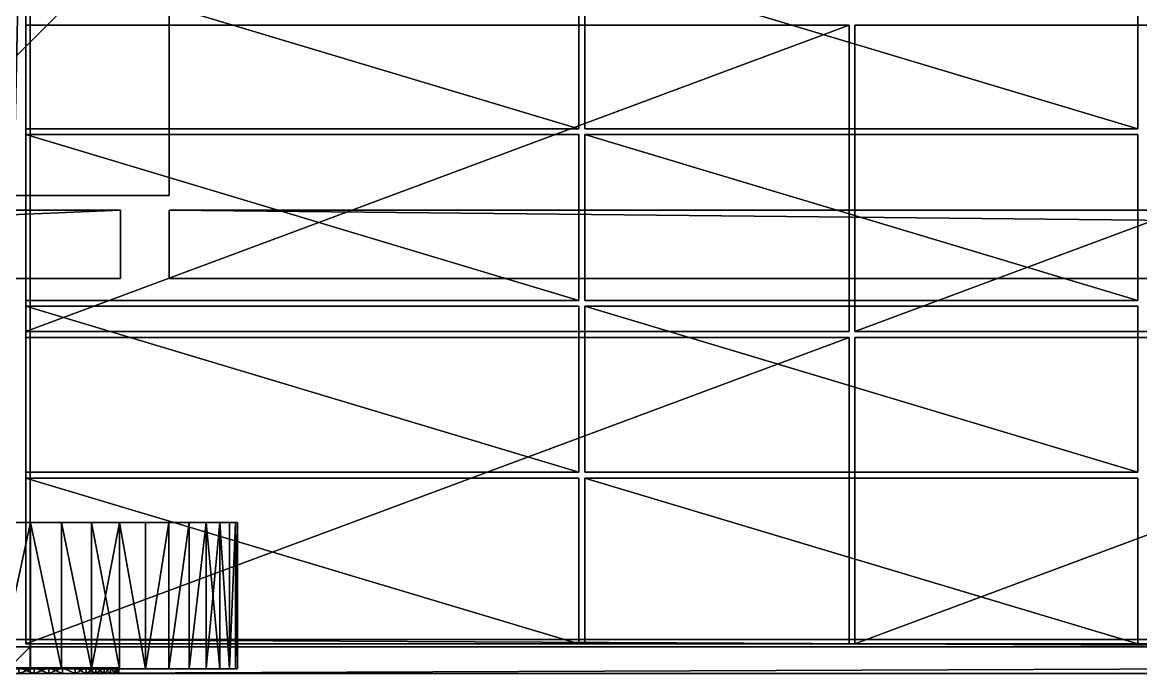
# Model space of a CAD drawing. Header units: millimetres. Extents: x -3100 to 14040, y -1280 to 1295.
# Drawn here: x -1 to 2292, y -1280 to 55 of the extents above; entities that cross this region are included whole.
import ezdxf

# ---------------------------------------------------------------- set-up
doc = ezdxf.new("R2010")
doc.units = ezdxf.units.MM

msp = doc.modelspace()

# ---------------------------------------------------------------- linework, layer by layer
at = {"layer": 'CAD_75LAB'}
for points in [[(14040, -1280, 1160), (-40, -1280, 1160), (-40, 1280, 1160)], [(14040, 1280, 1160), (14040, -1280, 1160), (-40, 1280, 1160)], [(14040, -1280, 1250), (-40, 1280, 1250), (-40, -1280, 1250)], [(14040, 1280, 1250), (-40, 1280, 1250), (14040, -1280, 1250)], [(15, 1280, 3940), (-40, -1280, 3940), (-40, 1280, 3940)], [(15, 1280, 3940), (15, -1280, 3940), (-40, -1280, 3940)], [(15, 1280, 3995), (-40, 1280, 3995), (-40, -1280, 3995)], [(15, 1280, 3995), (-40, -1280, 3995), (15, -1280, 3995)], [(15, -1280, 3995), (15, -1280, 3940), (15, 1280, 3940)], [(15, -1280, 3995), (15, 1280, 3940), (15, 1280, 3995)], [(300, 300, 1000), (-300, -300, 1000), (-300, 300, 1000)], [(300, 300, 1000), (300, -300, 1000), (-300, -300, 1000)], [(300, 300, 1160), (-300, 300, 1160), (-300, -300, 1160)], [(300, 300, 1160), (-300, -300, 1160), (300, -300, 1160)], [(300, -300, 1160), (300, -300, 1000), (300, 300, 1000)], [(300, -300, 1160), (300, 300, 1000), (300, 300, 1160)], [(6, -163, 3779), (6, 177, 3573), (6, -163, 3573)], [(6, -163, 3779), (6, 177, 3779), (6, 177, 3573)], [(1140, -163, 3573), (6, -163, 3573), (6, 177, 3573)], [(1140, 177, 3573), (1140, -163, 3573), (6, 177, 3573)], [(1140, -163, 3779), (6, 177, 3779), (6, -163, 3779)], [(1140, 177, 3779), (6, 177, 3779), (1140, -163, 3779)], [(1140, -163, 3779), (1140, -163, 3573), (1140, 177, 3573)], [(1140, -163, 3779), (1140, 177, 3573), (1140, 177, 3779)], [(1152, -163, 3779), (1152, 177, 3573), (1152, -163, 3573)], [(1152, -163, 3779), (1152, 177, 3779), (1152, 177, 3573)], [(2286, -163, 3573), (1152, -163, 3573), (1152, 177, 3573)], [(2286, 177, 3573), (2286, -163, 3573), (1152, 177, 3573)], [(2286, -163, 3779), (1152, 177, 3779), (1152, -163, 3779)], [(2286, 177, 3779), (1152, 177, 3779), (2286, -163, 3779)], [(2286, -163, 3779), (2286, -163, 3573), (2286, 177, 3573)], [(2286, -163, 3779), (2286, 177, 3573), (2286, 177, 3779)], [(6, -579, 1827), (6, 49, 1253), (6, -579, 1253)], [(6, -579, 1827), (6, 49, 1827), (6, 49, 1253)], [(1694, 49, 1827), (1694, 49, 1253), (6, 49, 1253)], [(1694, 49, 1827), (6, 49, 1253), (6, 49, 1827)], [(1694, 49, 1253), (6, -579, 1253), (6, 49, 1253)], [(1694, 49, 1253), (1694, -579, 1253), (6, -579, 1253)], [(1694, 49, 1827), (6, 49, 1827), (6, -579, 1827)], [(1694, 49, 1827), (6, -579, 1827), (1694, -579, 1827)], [(6, -579, 2407), (6, 49, 1833), (6, -579, 1833)], [(6, -579, 2407), (6, 49, 2407), (6, 49, 1833)], [(1694, 49, 2407), (1694, 49, 1833), (6, 49, 1833)], [(1694, 49, 2407), (6, 49, 1833), (6, 49, 2407)], [(1694, 49, 1833), (6, -579, 1833), (6, 49, 1833)], [(1694, 49, 1833), (1694, -579, 1833), (6, -579, 1833)], [(1694, 49, 2407), (6, 49, 2407), (6, -579, 2407)], [(1694, 49, 2407), (6, -579, 2407), (1694, -579, 2407)], [(6, -579, 2987), (6, 49, 2413), (6, -579, 2413)], [(6, -579, 2987), (6, 49, 2987), (6, 49, 2413)], [(1694, 49, 2987), (1694, 49, 2413), (6, 49, 2413)], [(1694, 49, 2987), (6, 49, 2413), (6, 49, 2987)], [(1694, 49, 2413), (6, -579, 2413), (6, 49, 2413)], [(1694, 49, 2413), (1694, -579, 2413), (6, -579, 2413)], [(1694, 49, 2987), (6, 49, 2987), (6, -579, 2987)], [(1694, 49, 2987), (6, -579, 2987), (1694, -579, 2987)], [(6, -579, 3567), (6, 49, 2993), (6, -579, 2993)], [(6, -579, 3567), (6, 49, 3567), (6, 49, 2993)], [(1694, 49, 3567), (1694, 49, 2993), (6, 49, 2993)], [(1694, 49, 3567), (6, 49, 2993), (6, 49, 3567)], [(1694, 49, 2993), (6, -579, 2993), (6, 49, 2993)], [(1694, 49, 2993), (1694, -579, 2993), (6, -579, 2993)], [(1694, 49, 3567), (6, 49, 3567), (6, -579, 3567)], [(1694, 49, 3567), (6, -579, 3567), (1694, -579, 3567)], [(1694, -579, 1827), (1694, -579, 1253), (1694, 49, 1253)], [(1694, -579, 1827), (1694, 49, 1253), (1694, 49, 1827)], [(1694, -579, 2407), (1694, -579, 1833), (1694, 49, 1833)], [(1694, -579, 2407), (1694, 49, 1833), (1694, 49, 2407)], [(1694, -579, 2987), (1694, -579, 2413), (1694, 49, 2413)], [(1694, -579, 2987), (1694, 49, 2413), (1694, 49, 2987)], [(1694, -579, 3567), (1694, -579, 2993), (1694, 49, 2993)], [(1694, -579, 3567), (1694, 49, 2993), (1694, 49, 3567)], [(1706, -579, 1827), (1706, 49, 1253), (1706, -579, 1253)], [(1706, -579, 1827), (1706, 49, 1827), (1706, 49, 1253)], [(3394, 49, 1827), (3394, 49, 1253), (1706, 49, 1253)], [(3394, 49, 1827), (1706, 49, 1253), (1706, 49, 1827)], [(3394, 49, 1253), (1706, -579, 1253), (1706, 49, 1253)], [(3394, 49, 1253), (3394, -579, 1253), (1706, -579, 1253)], [(3394, 49, 1827), (1706, 49, 1827), (1706, -579, 1827)], [(3394, 49, 1827), (1706, -579, 1827), (3394, -579, 1827)], [(1706, -579, 2407), (1706, 49, 1833), (1706, -579, 1833)], [(1706, -579, 2407), (1706, 49, 2407), (1706, 49, 1833)], [(3394, 49, 2407), (3394, 49, 1833), (1706, 49, 1833)], [(3394, 49, 2407), (1706, 49, 1833), (1706, 49, 2407)], [(3394, 49, 1833), (1706, -579, 1833), (1706, 49, 1833)], [(3394, 49, 1833), (3394, -579, 1833), (1706, -579, 1833)], [(3394, 49, 2407), (1706, 49, 2407), (1706, -579, 2407)], [(3394, 49, 2407), (1706, -579, 2407), (3394, -579, 2407)], [(1706, -579, 2987), (1706, 49, 2413), (1706, -579, 2413)], [(1706, -579, 2987), (1706, 49, 2987), (1706, 49, 2413)], [(3394, 49, 2987), (3394, 49, 2413), (1706, 49, 2413)], [(3394, 49, 2987), (1706, 49, 2413), (1706, 49, 2987)], [(3394, 49, 2413), (1706, -579, 2413), (1706, 49, 2413)], [(3394, 49, 2413), (3394, -579, 2413), (1706, -579, 2413)], [(3394, 49, 2987), (1706, 49, 2987), (1706, -579, 2987)], [(3394, 49, 2987), (1706, -579, 2987), (3394, -579, 2987)], [(1706, -579, 3567), (1706, 49, 2993), (1706, -579, 2993)], [(1706, -579, 3567), (1706, 49, 3567), (1706, 49, 2993)], [(3394, 49, 3567), (3394, 49, 2993), (1706, 49, 2993)], [(3394, 49, 3567), (1706, 49, 2993), (1706, 49, 3567)], [(3394, 49, 2993), (1706, -579, 2993), (1706, 49, 2993)], [(3394, 49, 2993), (3394, -579, 2993), (1706, -579, 2993)], [(3394, 49, 3567), (1706, 49, 3567), (1706, -579, 3567)], [(3394, 49, 3567), (1706, -579, 3567), (3394, -579, 3567)], [(1140, -163, 3573), (6, -163, 3779), (6, -163, 3573)], [(1140, -163, 3779), (6, -163, 3779), (1140, -163, 3573)], [(6, -515, 3779), (6, -175, 3573), (6, -515, 3573)], [(6, -515, 3779), (6, -175, 3779), (6, -175, 3573)], [(1140, -175, 3573), (6, -175, 3573), (6, -175, 3779)], [(1140, -175, 3779), (1140, -175, 3573), (6, -175, 3779)], [(1140, -515, 3573), (6, -515, 3573), (6, -175, 3573)], [(1140, -175, 3573), (1140, -515, 3573), (6, -175, 3573)], [(1140, -515, 3779), (6, -175, 3779), (6, -515, 3779)], [(1140, -175, 3779), (6, -175, 3779), (1140, -515, 3779)], [(1140, -515, 3779), (1140, -515, 3573), (1140, -175, 3573)], [(1140, -515, 3779), (1140, -175, 3573), (1140, -175, 3779)], [(2286, -163, 3573), (1152, -163, 3779), (1152, -163, 3573)], [(2286, -163, 3779), (1152, -163, 3779), (2286, -163, 3573)], [(1152, -515, 3779), (1152, -175, 3573), (1152, -515, 3573)], [(1152, -515, 3779), (1152, -175, 3779), (1152, -175, 3573)], [(2286, -175, 3573), (1152, -175, 3573), (1152, -175, 3779)], [(2286, -175, 3779), (2286, -175, 3573), (1152, -175, 3779)], [(2286, -515, 3573), (1152, -515, 3573), (1152, -175, 3573)], [(2286, -175, 3573), (2286, -515, 3573), (1152, -175, 3573)], [(2286, -515, 3779), (1152, -175, 3779), (1152, -515, 3779)], [(2286, -175, 3779), (1152, -175, 3779), (2286, -515, 3779)], [(2286, -515, 3779), (2286, -515, 3573), (2286, -175, 3573)], [(2286, -515, 3779), (2286, -175, 3573), (2286, -175, 3779)], [(300, -300, 1160), (-300, -300, 1000), (300, -300, 1000)], [(300, -300, 1160), (-300, -300, 1160), (-300, -300, 1000)], [(200, -330, 700), (-3100, -330, 700), (-3100, -330, 1000)], [(200, -330, 1000), (200, -330, 700), (-3100, -330, 1000)], [(200, -330, 700), (-3100, -470, 700), (-3100, -330, 700)], [(200, -330, 700), (200, -470, 700), (-3100, -470, 700)], [(200, -330, 1000), (-3100, -330, 1000), (-3100, -470, 1000)], [(200, -330, 1000), (-3100, -470, 1000), (200, -470, 1000)], [(200, -470, 1000), (200, -470, 700), (200, -330, 700)], [(200, -470, 1000), (200, -330, 700), (200, -330, 1000)], [(300, -330, 1160), (300, -330, 910), (300, -470, 910)], [(300, -470, 1160), (300, -330, 1160), (300, -470, 910)], [(13960, -330, 1160), (13960, -330, 910), (300, -330, 910)], [(13960, -330, 1160), (300, -330, 910), (300, -330, 1160)], [(13960, -470, 910), (300, -470, 910), (300, -330, 910)], [(13960, -330, 910), (13960, -470, 910), (300, -330, 910)], [(13960, -470, 1160), (300, -330, 1160), (300, -470, 1160)], [(13960, -330, 1160), (300, -330, 1160), (13960, -470, 1160)], [(200, -470, 700), (-3100, -470, 1000), (-3100, -470, 700)], [(200, -470, 1000), (-3100, -470, 1000), (200, -470, 700)], [(13960, -470, 1160), (300, -470, 910), (13960, -470, 910)], [(13960, -470, 1160), (300, -470, 1160), (300, -470, 910)], [(1140, -515, 3573), (6, -515, 3779), (6, -515, 3573)], [(1140, -515, 3779), (6, -515, 3779), (1140, -515, 3573)], [(6, -867, 3779), (6, -527, 3573), (6, -867, 3573)], [(6, -867, 3779), (6, -527, 3779), (6, -527, 3573)], [(1140, -527, 3573), (6, -527, 3573), (6, -527, 3779)], [(1140, -527, 3779), (1140, -527, 3573), (6, -527, 3779)], [(1140, -867, 3573), (6, -867, 3573), (6, -527, 3573)], [(1140, -527, 3573), (1140, -867, 3573), (6, -527, 3573)], [(1140, -867, 3779), (6, -527, 3779), (6, -867, 3779)], [(1140, -527, 3779), (6, -527, 3779), (1140, -867, 3779)], [(1140, -867, 3779), (1140, -867, 3573), (1140, -527, 3573)], [(1140, -867, 3779), (1140, -527, 3573), (1140, -527, 3779)], [(2286, -515, 3573), (1152, -515, 3779), (1152, -515, 3573)], [(2286, -515, 3779), (1152, -515, 3779), (2286, -515, 3573)], [(1152, -867, 3779), (1152, -527, 3573), (1152, -867, 3573)], [(1152, -867, 3779), (1152, -527, 3779), (1152, -527, 3573)], [(2286, -527, 3573), (1152, -527, 3573), (1152, -527, 3779)], [(2286, -527, 3779), (2286, -527, 3573), (1152, -527, 3779)], [(2286, -867, 3573), (1152, -867, 3573), (1152, -527, 3573)], [(2286, -527, 3573), (2286, -867, 3573), (1152, -527, 3573)], [(2286, -867, 3779), (1152, -527, 3779), (1152, -867, 3779)], [(2286, -527, 3779), (1152, -527, 3779), (2286, -867, 3779)], [(2286, -867, 3779), (2286, -867, 3573), (2286, -527, 3573)], [(2286, -867, 3779), (2286, -527, 3573), (2286, -527, 3779)], [(1694, -579, 1827), (6, -579, 1253), (1694, -579, 1253)], [(1694, -579, 1827), (6, -579, 1827), (6, -579, 1253)], [(1694, -579, 2407), (6, -579, 1833), (1694, -579, 1833)], [(1694, -579, 2407), (6, -579, 2407), (6, -579, 1833)], [(1694, -579, 2987), (6, -579, 2413), (1694, -579, 2413)], [(1694, -579, 2987), (6, -579, 2987), (6, -579, 2413)], [(1694, -579, 3567), (6, -579, 2993), (1694, -579, 2993)], [(1694, -579, 3567), (6, -579, 3567), (6, -579, 2993)], [(6, -1219, 1827), (6, -591, 1253), (6, -1219, 1253)], [(6, -1219, 1827), (6, -591, 1827), (6, -591, 1253)], [(1694, -591, 1827), (1694, -591, 1253), (6, -591, 1253)], [(1694, -591, 1827), (6, -591, 1253), (6, -591, 1827)], [(1694, -591, 1253), (6, -1219, 1253), (6, -591, 1253)], [(1694, -591, 1253), (1694, -1219, 1253), (6, -1219, 1253)], [(1694, -591, 1827), (6, -591, 1827), (6, -1219, 1827)], [(1694, -591, 1827), (6, -1219, 1827), (1694, -1219, 1827)], [(6, -1219, 2407), (6, -591, 1833), (6, -1219, 1833)], [(6, -1219, 2407), (6, -591, 2407), (6, -591, 1833)], [(1694, -591, 2407), (1694, -591, 1833), (6, -591, 1833)], [(1694, -591, 2407), (6, -591, 1833), (6, -591, 2407)], [(1694, -591, 1833), (6, -1219, 1833), (6, -591, 1833)], [(1694, -591, 1833), (1694, -1219, 1833), (6, -1219, 1833)], [(1694, -591, 2407), (6, -591, 2407), (6, -1219, 2407)], [(1694, -591, 2407), (6, -1219, 2407), (1694, -1219, 2407)], [(6, -1219, 2987), (6, -591, 2413), (6, -1219, 2413)], [(6, -1219, 2987), (6, -591, 2987), (6, -591, 2413)], [(1694, -591, 2987), (1694, -591, 2413), (6, -591, 2413)], [(1694, -591, 2987), (6, -591, 2413), (6, -591, 2987)], [(1694, -591, 2413), (6, -1219, 2413), (6, -591, 2413)], [(1694, -591, 2413), (1694, -1219, 2413), (6, -1219, 2413)], [(1694, -591, 2987), (6, -591, 2987), (6, -1219, 2987)], [(1694, -591, 2987), (6, -1219, 2987), (1694, -1219, 2987)], [(6, -1219, 3567), (6, -591, 2993), (6, -1219, 2993)], [(6, -1219, 3567), (6, -591, 3567), (6, -591, 2993)], [(1694, -591, 3567), (1694, -591, 2993), (6, -591, 2993)], [(1694, -591, 3567), (6, -591, 2993), (6, -591, 3567)], [(1694, -591, 2993), (6, -1219, 2993), (6, -591, 2993)], [(1694, -591, 2993), (1694, -1219, 2993), (6, -1219, 2993)], [(1694, -591, 3567), (6, -591, 3567), (6, -1219, 3567)], [(1694, -591, 3567), (6, -1219, 3567), (1694, -1219, 3567)], [(1694, -1219, 1827), (1694, -1219, 1253), (1694, -591, 1253)], [(1694, -1219, 1827), (1694, -591, 1253), (1694, -591, 1827)], [(1694, -1219, 2407), (1694, -1219, 1833), (1694, -591, 1833)], [(1694, -1219, 2407), (1694, -591, 1833), (1694, -591, 2407)], [(1694, -1219, 2987), (1694, -1219, 2413), (1694, -591, 2413)], [(1694, -1219, 2987), (1694, -591, 2413), (1694, -591, 2987)], [(1694, -1219, 3567), (1694, -1219, 2993), (1694, -591, 2993)], [(1694, -1219, 3567), (1694, -591, 2993), (1694, -591, 3567)], [(3394, -579, 1827), (1706, -579, 1253), (3394, -579, 1253)], [(3394, -579, 1827), (1706, -579, 1827), (1706, -579, 1253)], [(3394, -579, 2407), (1706, -579, 1833), (3394, -579, 1833)], [(3394, -579, 2407), (1706, -579, 2407), (1706, -579, 1833)], [(3394, -579, 2987), (1706, -579, 2413), (3394, -579, 2413)], [(3394, -579, 2987), (1706, -579, 2987), (1706, -579, 2413)], [(3394, -579, 3567), (1706, -579, 2993), (3394, -579, 2993)], [(3394, -579, 3567), (1706, -579, 3567), (1706, -579, 2993)], [(1706, -1219, 1827), (1706, -591, 1253), (1706, -1219, 1253)], [(1706, -1219, 1827), (1706, -591, 1827), (1706, -591, 1253)], [(3394, -591, 1827), (3394, -591, 1253), (1706, -591, 1253)], [(3394, -591, 1827), (1706, -591, 1253), (1706, -591, 1827)], [(3394, -591, 1253), (1706, -1219, 1253), (1706, -591, 1253)], [(3394, -591, 1253), (3394, -1219, 1253), (1706, -1219, 1253)], [(3394, -591, 1827), (1706, -591, 1827), (1706, -1219, 1827)], [(3394, -591, 1827), (1706, -1219, 1827), (3394, -1219, 1827)], [(1706, -1219, 2407), (1706, -591, 1833), (1706, -1219, 1833)], [(1706, -1219, 2407), (1706, -591, 2407), (1706, -591, 1833)], [(3394, -591, 2407), (3394, -591, 1833), (1706, -591, 1833)], [(3394, -591, 2407), (1706, -591, 1833), (1706, -591, 2407)], [(3394, -591, 1833), (1706, -1219, 1833), (1706, -591, 1833)], [(3394, -591, 1833), (3394, -1219, 1833), (1706, -1219, 1833)], [(3394, -591, 2407), (1706, -591, 2407), (1706, -1219, 2407)], [(3394, -591, 2407), (1706, -1219, 2407), (3394, -1219, 2407)], [(1706, -1219, 2987), (1706, -591, 2413), (1706, -1219, 2413)], [(1706, -1219, 2987), (1706, -591, 2987), (1706, -591, 2413)], [(3394, -591, 2987), (3394, -591, 2413), (1706, -591, 2413)], [(3394, -591, 2987), (1706, -591, 2413), (1706, -591, 2987)], [(3394, -591, 2413), (1706, -1219, 2413), (1706, -591, 2413)], [(3394, -591, 2413), (3394, -1219, 2413), (1706, -1219, 2413)], [(3394, -591, 2987), (1706, -591, 2987), (1706, -1219, 2987)], [(3394, -591, 2987), (1706, -1219, 2987), (3394, -1219, 2987)], [(1706, -1219, 3567), (1706, -591, 2993), (1706, -1219, 2993)], [(1706, -1219, 3567), (1706, -591, 3567), (1706, -591, 2993)], [(3394, -591, 3567), (3394, -591, 2993), (1706, -591, 2993)], [(3394, -591, 3567), (1706, -591, 2993), (1706, -591, 3567)], [(3394, -591, 2993), (1706, -1219, 2993), (1706, -591, 2993)], [(3394, -591, 2993), (3394, -1219, 2993), (1706, -1219, 2993)], [(3394, -591, 3567), (1706, -591, 3567), (1706, -1219, 3567)], [(3394, -591, 3567), (1706, -1219, 3567), (3394, -1219, 3567)], [(1140, -867, 3573), (6, -867, 3779), (6, -867, 3573)], [(1140, -867, 3779), (6, -867, 3779), (1140, -867, 3573)], [(2286, -867, 3573), (1152, -867, 3779), (1152, -867, 3573)], [(2286, -867, 3779), (1152, -867, 3779), (2286, -867, 3573)], [(6, -1219, 3779), (6, -879, 3573), (6, -1219, 3573)], [(6, -1219, 3779), (6, -879, 3779), (6, -879, 3573)], [(1140, -879, 3573), (6, -879, 3573), (6, -879, 3779)], [(1140, -879, 3779), (1140, -879, 3573), (6, -879, 3779)], [(1140, -1219, 3573), (6, -1219, 3573), (6, -879, 3573)], [(1140, -879, 3573), (1140, -1219, 3573), (6, -879, 3573)], [(1140, -1219, 3779), (6, -879, 3779), (6, -1219, 3779)], [(1140, -879, 3779), (6, -879, 3779), (1140, -1219, 3779)], [(1140, -1219, 3779), (1140, -1219, 3573), (1140, -879, 3573)], [(1140, -1219, 3779), (1140, -879, 3573), (1140, -879, 3779)], [(1152, -1219, 3779), (1152, -879, 3573), (1152, -1219, 3573)], [(1152, -1219, 3779), (1152, -879, 3779), (1152, -879, 3573)], [(2286, -879, 3573), (1152, -879, 3573), (1152, -879, 3779)], [(2286, -879, 3779), (2286, -879, 3573), (1152, -879, 3779)], [(2286, -1219, 3573), (1152, -1219, 3573), (1152, -879, 3573)], [(2286, -879, 3573), (2286, -1219, 3573), (1152, -879, 3573)], [(2286, -1219, 3779), (1152, -879, 3779), (1152, -1219, 3779)], [(2286, -879, 3779), (1152, -879, 3779), (2286, -1219, 3779)], [(2286, -1219, 3779), (2286, -1219, 3573), (2286, -879, 3573)], [(2286, -1219, 3779), (2286, -879, 3573), (2286, -879, 3779)], [(435.91, -970, 606.36), (-475.91, -970, 152.33), (-50.18, -970, 1077.7)], [(435.91, -970, 606.36), (-50.18, -970, 2.3), (-475.91, -970, 152.33)], [(-50.18, -1270, 1077.7), (15.52, -1270, 1067.5), (15.52, -970, 1067.5)], [(-50.18, -1270, 1077.7), (15.52, -970, 1067.5), (-50.18, -970, 1077.7)], [(-50.18, -1270, 2.3), (-50.18, -970, 2.3), (15.52, -970, 12.5)], [(15.52, -1270, 12.5), (-50.18, -1270, 2.3), (15.52, -970, 12.5)], [(198.28, -970, 89.85), (15.52, -970, 12.5), (-50.18, -970, 2.3)], [(435.91, -970, 606.36), (198.28, -970, 89.85), (-50.18, -970, 2.3)], [(140.7, -970, 1023.39), (-50.18, -970, 1077.7), (15.52, -970, 1067.5)], [(198.28, -970, 990.15), (-50.18, -970, 1077.7), (140.7, -970, 1023.39)], [(299.06, -970, 903.8), (-50.18, -970, 1077.7), (198.28, -970, 990.15)], [(299.06, -970, 903.8), (435.91, -970, 606.36), (-50.18, -970, 1077.7)], [(79.47, -1270, 1049.3), (79.47, -970, 1049.3), (15.52, -970, 1067.5)], [(15.52, -1270, 1067.5), (79.47, -1270, 1049.3), (15.52, -970, 1067.5)], [(79.47, -1270, 30.7), (15.52, -1270, 12.5), (15.52, -970, 12.5)], [(79.47, -1270, 30.7), (15.52, -970, 12.5), (79.47, -970, 30.7)], [(198.28, -970, 89.85), (79.47, -970, 30.7), (15.52, -970, 12.5)], [(140.7, -970, 1023.39), (15.52, -970, 1067.5), (79.47, -970, 1049.3)], [(140.7, -1270, 1023.39), (140.7, -970, 1023.39), (79.47, -970, 1049.3)], [(79.47, -1270, 1049.3), (140.7, -1270, 1023.39), (79.47, -970, 1049.3)], [(140.7, -1270, 56.61), (79.47, -1270, 30.7), (79.47, -970, 30.7)], [(140.7, -1270, 56.61), (79.47, -970, 30.7), (140.7, -970, 56.61)], [(198.28, -970, 89.85), (140.7, -970, 56.61), (79.47, -970, 30.7)], [(140.7, -1270, 1023.39), (198.28, -1270, 990.15), (198.28, -970, 990.15)], [(140.7, -1270, 1023.39), (198.28, -970, 990.15), (140.7, -970, 1023.39)], [(198.28, -1270, 89.85), (140.7, -1270, 56.61), (140.7, -970, 56.61)], [(198.28, -1270, 89.85), (140.7, -970, 56.61), (198.28, -970, 89.85)], [(251.33, -1270, 950.08), (251.33, -970, 950.08), (198.28, -970, 990.15)], [(198.28, -1270, 990.15), (251.33, -1270, 950.08), (198.28, -970, 990.15)], [(251.33, -1270, 129.92), (198.28, -1270, 89.85), (198.28, -970, 89.85)], [(251.33, -1270, 129.92), (198.28, -970, 89.85), (251.33, -970, 129.92)], [(435.91, -970, 606.36), (251.33, -970, 129.92), (198.28, -970, 89.85)], [(299.06, -970, 903.8), (198.28, -970, 990.15), (251.33, -970, 950.08)], [(251.33, -1270, 950.08), (299.06, -1270, 903.8), (299.06, -970, 903.8)], [(251.33, -1270, 950.08), (299.06, -970, 903.8), (251.33, -970, 950.08)], [(251.33, -1270, 129.92), (251.33, -970, 129.92), (299.06, -970, 176.2)], [(299.06, -1270, 176.2), (251.33, -1270, 129.92), (299.06, -970, 176.2)], [(340.75, -970, 228), (299.06, -970, 176.2), (251.33, -970, 129.92)], [(435.91, -970, 606.36), (340.75, -970, 228), (251.33, -970, 129.92)], [(299.06, -1270, 903.8), (340.75, -1270, 852), (340.75, -970, 852)], [(299.06, -1270, 903.8), (340.75, -970, 852), (299.06, -970, 903.8)], [(299.06, -1270, 176.2), (299.06, -970, 176.2), (340.75, -970, 228)], [(340.75, -1270, 228), (299.06, -1270, 176.2), (340.75, -970, 228)], [(299.06, -970, 903.8), (403.54, -970, 735.07), (435.91, -970, 606.36)], [(299.06, -970, 903.8), (340.75, -970, 852), (403.54, -970, 735.07)], [(340.75, -1270, 852), (375.75, -1270, 795.47), (375.75, -970, 795.47)], [(340.75, -1270, 852), (375.75, -970, 795.47), (340.75, -970, 852)], [(340.75, -1270, 228), (340.75, -970, 228), (375.75, -970, 284.53)], [(375.75, -1270, 284.53), (340.75, -1270, 228), (375.75, -970, 284.53)], [(435.91, -970, 606.36), (375.75, -970, 284.53), (340.75, -970, 228)], [(340.75, -970, 852), (375.75, -970, 795.47), (403.54, -970, 735.07)], [(375.75, -1270, 795.47), (403.54, -1270, 735.07), (403.54, -970, 735.07)], [(375.75, -1270, 795.47), (403.54, -970, 735.07), (375.75, -970, 795.47)], [(403.54, -1270, 344.93), (375.75, -1270, 284.53), (375.75, -970, 284.53)], [(403.54, -1270, 344.93), (375.75, -970, 284.53), (403.54, -970, 344.93)], [(423.69, -970, 408.29), (403.54, -970, 344.93), (375.75, -970, 284.53)], [(440, -970, 540), (423.69, -970, 408.29), (375.75, -970, 284.53)], [(435.91, -970, 606.36), (440, -970, 540), (375.75, -970, 284.53)], [(423.69, -1270, 671.71), (423.69, -970, 671.71), (403.54, -970, 735.07)], [(403.54, -1270, 735.07), (423.69, -1270, 671.71), (403.54, -970, 735.07)], [(423.69, -1270, 408.29), (403.54, -970, 344.93), (423.69, -970, 408.29)], [(423.69, -1270, 408.29), (403.54, -1270, 344.93), (403.54, -970, 344.93)], [(403.54, -970, 735.07), (423.69, -970, 671.71), (435.91, -970, 606.36)], [(423.69, -1270, 671.71), (435.91, -1270, 606.36), (435.91, -970, 606.36)], [(423.69, -1270, 671.71), (435.91, -970, 606.36), (423.69, -970, 671.71)], [(423.69, -1270, 408.29), (423.69, -970, 408.29), (435.91, -970, 473.64)], [(435.91, -1270, 473.64), (423.69, -1270, 408.29), (435.91, -970, 473.64)], [(440, -970, 540), (435.91, -970, 473.64), (423.69, -970, 408.29)], [(440, -1270, 540), (440, -970, 540), (435.91, -970, 606.36)], [(435.91, -1270, 606.36), (440, -1270, 540), (435.91, -970, 606.36)], [(435.91, -1270, 473.64), (435.91, -970, 473.64), (440, -970, 540)], [(440, -1270, 540), (435.91, -1270, 473.64), (440, -970, 540)], [(14040, -1210, 1250), (-40, -1210, 1250), (-40, -1210, 1320)], [(14040, -1210, 1320), (14040, -1210, 1250), (-40, -1210, 1320)], [(14040, -1280, 1250), (-40, -1280, 1250), (-40, -1210, 1250)], [(14040, -1210, 1250), (14040, -1280, 1250), (-40, -1210, 1250)], [(14040, -1280, 1320), (-40, -1210, 1320), (-40, -1280, 1320)], [(14040, -1210, 1320), (-40, -1210, 1320), (14040, -1280, 1320)], [(-40, -1225, 3940), (15, -1225, 1250), (-40, -1225, 1250)], [(15, -1225, 3940), (15, -1225, 1250), (-40, -1225, 3940)], [(15, -1225, 1250), (-40, -1280, 1250), (-40, -1225, 1250)], [(15, -1225, 1250), (15, -1280, 1250), (-40, -1280, 1250)], [(15, -1225, 3940), (-40, -1225, 3940), (-40, -1280, 3940)], [(15, -1225, 3940), (-40, -1280, 3940), (15, -1280, 3940)], [(14040, -1225, 3995), (14040, -1225, 3940), (-40, -1225, 3940)], [(14040, -1225, 3995), (-40, -1225, 3940), (-40, -1225, 3995)], [(14040, -1225, 3940), (-40, -1280, 3940), (-40, -1225, 3940)], [(14040, -1225, 3940), (14040, -1280, 3940), (-40, -1280, 3940)], [(14040, -1225, 3995), (-40, -1225, 3995), (-40, -1280, 3995)], [(14040, -1225, 3995), (-40, -1280, 3995), (14040, -1280, 3995)], [(1694, -1219, 1827), (6, -1219, 1253), (1694, -1219, 1253)], [(1694, -1219, 1827), (6, -1219, 1827), (6, -1219, 1253)], [(1694, -1219, 2407), (6, -1219, 1833), (1694, -1219, 1833)], [(1694, -1219, 2407), (6, -1219, 2407), (6, -1219, 1833)], [(1694, -1219, 2987), (6, -1219, 2413), (1694, -1219, 2413)], [(1694, -1219, 2987), (6, -1219, 2987), (6, -1219, 2413)], [(1694, -1219, 3567), (6, -1219, 2993), (1694, -1219, 2993)], [(1694, -1219, 3567), (6, -1219, 3567), (6, -1219, 2993)], [(1140, -1219, 3573), (6, -1219, 3779), (6, -1219, 3573)], [(1140, -1219, 3779), (6, -1219, 3779), (1140, -1219, 3573)], [(15, -1225, 3940), (15, -1280, 1250), (15, -1225, 1250)], [(15, -1280, 3940), (15, -1280, 1250), (15, -1225, 3940)], [(2286, -1219, 3573), (1152, -1219, 3779), (1152, -1219, 3573)], [(2286, -1219, 3779), (1152, -1219, 3779), (2286, -1219, 3573)], [(3394, -1219, 1827), (1706, -1219, 1253), (3394, -1219, 1253)], [(3394, -1219, 1827), (1706, -1219, 1827), (1706, -1219, 1253)], [(3394, -1219, 2407), (1706, -1219, 1833), (3394, -1219, 1833)], [(3394, -1219, 2407), (1706, -1219, 2407), (1706, -1219, 1833)], [(3394, -1219, 2987), (1706, -1219, 2413), (3394, -1219, 2413)], [(3394, -1219, 2987), (1706, -1219, 2987), (1706, -1219, 2413)], [(3394, -1219, 3567), (1706, -1219, 2993), (3394, -1219, 2993)], [(3394, -1219, 3567), (1706, -1219, 3567), (1706, -1219, 2993)], [(435.91, -1270, 606.36), (-50.18, -1270, 1077.7), (-475.91, -1270, 152.33)], [(435.91, -1270, 606.36), (-475.91, -1270, 152.33), (-50.18, -1270, 2.3)], [(23.38, -1268, 269.84), (-41.02, -1268, 248.92), (-207.75, -1268, 263.24)], [(81.36, -1268, 304.81), (23.38, -1268, 269.84), (-207.75, -1268, 263.24)], [(23.38, -1268, 810.16), (-207.75, -1268, 263.24), (-175.5, -1268, 827.24)], [(23.38, -1268, 810.16), (81.36, -1268, 304.81), (-207.75, -1268, 263.24)], [(23.38, -1280, 269.84), (-207.75, -1280, 263.24), (-41.02, -1280, 248.92)], [(81.36, -1280, 304.81), (-207.75, -1280, 263.24), (23.38, -1280, 269.84)], [(23.38, -1280, 810.16), (-175.5, -1280, 827.24), (-207.75, -1280, 263.24)], [(23.38, -1280, 810.16), (-207.75, -1280, 263.24), (81.36, -1280, 304.81)], [(23.38, -1268, 810.16), (-175.5, -1268, 827.24), (-41.02, -1268, 831.08)], [(23.38, -1280, 810.16), (-41.02, -1280, 831.08), (-175.5, -1280, 827.24)], [(198.28, -1270, 89.85), (-50.18, -1270, 2.3), (15.52, -1270, 12.5)], [(435.91, -1270, 606.36), (-50.18, -1270, 2.3), (198.28, -1270, 89.85)], [(140.7, -1270, 1023.39), (15.52, -1270, 1067.5), (-50.18, -1270, 1077.7)], [(198.28, -1270, 990.15), (140.7, -1270, 1023.39), (-50.18, -1270, 1077.7)], [(299.06, -1270, 903.8), (198.28, -1270, 990.15), (-50.18, -1270, 1077.7)], [(299.06, -1270, 903.8), (-50.18, -1270, 1077.7), (435.91, -1270, 606.36)], [(23.38, -1268, 269.84), (-8.22, -1268, 257.54), (-41.02, -1268, 248.92)], [(23.38, -1268, 810.16), (-41.02, -1268, 831.08), (-8.22, -1268, 822.46)], [(23.38, -1280, 269.84), (-41.02, -1280, 248.92), (-8.22, -1280, 257.54)], [(23.38, -1280, 810.16), (-8.22, -1280, 822.46), (-41.02, -1280, 831.08)], [(14040, -1280, 1160), (-40, -1280, 1250), (-40, -1280, 1160)], [(14040, -1280, 1250), (-40, -1280, 1250), (14040, -1280, 1160)], [(-40, -1280, 3940), (-40, -1280, 1250), (15, -1280, 1250)], [(15, -1280, 3940), (-40, -1280, 3940), (15, -1280, 1250)], [(14040, -1280, 3995), (-40, -1280, 3940), (14040, -1280, 3940)], [(14040, -1280, 3995), (-40, -1280, 3995), (-40, -1280, 3940)], [(14040, -1280, 1250), (-40, -1280, 1320), (-40, -1280, 1250)], [(14040, -1280, 1320), (-40, -1280, 1320), (14040, -1280, 1250)], [(15, -1280, 3995), (-40, -1280, 3940), (15, -1280, 3940)], [(15, -1280, 3995), (-40, -1280, 3995), (-40, -1280, 3940)], [(-8.22, -1280, 822.46), (23.38, -1280, 810.16), (23.38, -1268, 810.16)], [(-8.22, -1280, 822.46), (23.38, -1268, 810.16), (-8.22, -1268, 822.46)], [(23.38, -1280, 269.84), (-8.22, -1268, 257.54), (23.38, -1268, 269.84)], [(23.38, -1280, 269.84), (-8.22, -1280, 257.54), (-8.22, -1268, 257.54)], [(198.28, -1270, 89.85), (15.52, -1270, 12.5), (79.47, -1270, 30.7)], [(140.7, -1270, 1023.39), (79.47, -1270, 1049.3), (15.52, -1270, 1067.5)], [(23.38, -1280, 810.16), (53.37, -1280, 794.34), (53.37, -1268, 794.34)], [(23.38, -1280, 810.16), (53.37, -1268, 794.34), (23.38, -1268, 810.16)], [(53.37, -1280, 285.66), (23.38, -1268, 269.84), (53.37, -1268, 285.66)], [(53.37, -1280, 285.66), (23.38, -1280, 269.84), (23.38, -1268, 269.84)], [(81.36, -1268, 304.81), (53.37, -1268, 285.66), (23.38, -1268, 269.84)], [(23.38, -1268, 810.16), (189.28, -1268, 607.27), (81.36, -1268, 304.81)], [(53.37, -1268, 794.34), (189.28, -1268, 607.27), (23.38, -1268, 810.16)], [(81.36, -1280, 304.81), (23.38, -1280, 269.84), (53.37, -1280, 285.66)], [(23.38, -1280, 810.16), (81.36, -1280, 304.81), (189.28, -1280, 607.27)], [(53.37, -1280, 794.34), (23.38, -1280, 810.16), (189.28, -1280, 607.27)], [(53.37, -1280, 794.34), (81.36, -1280, 775.19), (81.36, -1268, 775.19)], [(53.37, -1280, 794.34), (81.36, -1268, 775.19), (53.37, -1268, 794.34)], [(81.36, -1280, 304.81), (53.37, -1280, 285.66), (53.37, -1268, 285.66)], [(81.36, -1280, 304.81), (53.37, -1268, 285.66), (81.36, -1268, 304.81)], [(149.85, -1268, 700.57), (189.28, -1268, 607.27), (53.37, -1268, 794.34)], [(106.99, -1268, 752.99), (53.37, -1268, 794.34), (81.36, -1268, 775.19)], [(106.99, -1268, 752.99), (149.85, -1268, 700.57), (53.37, -1268, 794.34)], [(149.85, -1280, 700.57), (53.37, -1280, 794.34), (189.28, -1280, 607.27)], [(106.99, -1280, 752.99), (81.36, -1280, 775.19), (53.37, -1280, 794.34)], [(106.99, -1280, 752.99), (53.37, -1280, 794.34), (149.85, -1280, 700.57)], [(198.28, -1270, 89.85), (79.47, -1270, 30.7), (140.7, -1270, 56.61)], [(106.99, -1280, 752.99), (106.99, -1268, 752.99), (81.36, -1268, 775.19)], [(81.36, -1280, 775.19), (106.99, -1280, 752.99), (81.36, -1268, 775.19)], [(106.99, -1280, 327.01), (81.36, -1280, 304.81), (81.36, -1268, 304.81)], [(106.99, -1280, 327.01), (81.36, -1268, 304.81), (106.99, -1268, 327.01)], [(189.28, -1268, 472.73), (106.99, -1268, 327.01), (81.36, -1268, 304.81)], [(189.28, -1268, 607.27), (189.28, -1268, 472.73), (81.36, -1268, 304.81)], [(189.28, -1280, 472.73), (81.36, -1280, 304.81), (106.99, -1280, 327.01)], [(189.28, -1280, 607.27), (81.36, -1280, 304.81), (189.28, -1280, 472.73)], [(129.92, -1280, 728), (129.92, -1268, 728), (106.99, -1268, 752.99)], [(106.99, -1280, 752.99), (129.92, -1280, 728), (106.99, -1268, 752.99)], [(106.99, -1280, 327.01), (106.99, -1268, 327.01), (129.92, -1268, 352)], [(129.92, -1280, 352), (106.99, -1280, 327.01), (129.92, -1268, 352)], [(149.85, -1268, 379.43), (129.92, -1268, 352), (106.99, -1268, 327.01)], [(166.53, -1268, 408.96), (149.85, -1268, 379.43), (106.99, -1268, 327.01)], [(179.73, -1268, 440.19), (166.53, -1268, 408.96), (106.99, -1268, 327.01)], [(189.28, -1268, 472.73), (179.73, -1268, 440.19), (106.99, -1268, 327.01)], [(106.99, -1268, 752.99), (129.92, -1268, 728), (149.85, -1268, 700.57)], [(149.85, -1280, 379.43), (106.99, -1280, 327.01), (129.92, -1280, 352)], [(166.53, -1280, 408.96), (106.99, -1280, 327.01), (149.85, -1280, 379.43)], [(179.73, -1280, 440.19), (106.99, -1280, 327.01), (166.53, -1280, 408.96)], [(189.28, -1280, 472.73), (106.99, -1280, 327.01), (179.73, -1280, 440.19)], [(106.99, -1280, 752.99), (149.85, -1280, 700.57), (129.92, -1280, 728)], [(129.92, -1280, 728), (149.85, -1280, 700.57), (149.85, -1268, 700.57)], [(129.92, -1280, 728), (149.85, -1268, 700.57), (129.92, -1268, 728)], [(149.85, -1280, 379.43), (129.92, -1268, 352), (149.85, -1268, 379.43)], [(149.85, -1280, 379.43), (129.92, -1280, 352), (129.92, -1268, 352)], [(149.85, -1280, 700.57), (166.53, -1280, 671.04), (166.53, -1268, 671.04)], [(149.85, -1280, 700.57), (166.53, -1268, 671.04), (149.85, -1268, 700.57)], [(166.53, -1280, 408.96), (149.85, -1268, 379.43), (166.53, -1268, 408.96)], [(166.53, -1280, 408.96), (149.85, -1280, 379.43), (149.85, -1268, 379.43)], [(149.85, -1268, 700.57), (166.53, -1268, 671.04), (189.28, -1268, 607.27)], [(149.85, -1280, 700.57), (189.28, -1280, 607.27), (166.53, -1280, 671.04)], [(179.73, -1280, 639.81), (179.73, -1268, 639.81), (166.53, -1268, 671.04)], [(166.53, -1280, 671.04), (179.73, -1280, 639.81), (166.53, -1268, 671.04)], [(166.53, -1280, 408.96), (166.53, -1268, 408.96), (179.73, -1268, 440.19)], [(179.73, -1280, 440.19), (166.53, -1280, 408.96), (179.73, -1268, 440.19)], [(166.53, -1268, 671.04), (179.73, -1268, 639.81), (189.28, -1268, 607.27)], [(166.53, -1280, 671.04), (189.28, -1280, 607.27), (179.73, -1280, 639.81)], [(189.28, -1280, 607.27), (189.28, -1268, 607.27), (179.73, -1268, 639.81)], [(179.73, -1280, 639.81), (189.28, -1280, 607.27), (179.73, -1268, 639.81)], [(189.28, -1280, 472.73), (179.73, -1268, 440.19), (189.28, -1268, 472.73)], [(189.28, -1280, 472.73), (179.73, -1280, 440.19), (179.73, -1268, 440.19)], [(189.28, -1280, 607.27), (195.06, -1280, 573.86), (195.06, -1268, 573.86)], [(189.28, -1280, 607.27), (195.06, -1268, 573.86), (189.28, -1268, 607.27)], [(195.06, -1280, 506.14), (189.28, -1268, 472.73), (195.06, -1268, 506.14)], [(195.06, -1280, 506.14), (189.28, -1280, 472.73), (189.28, -1268, 472.73)], [(197, -1268, 540), (195.06, -1268, 506.14), (189.28, -1268, 472.73)], [(195.06, -1268, 573.86), (197, -1268, 540), (189.28, -1268, 472.73)], [(189.28, -1268, 607.27), (195.06, -1268, 573.86), (189.28, -1268, 472.73)], [(197, -1280, 540), (189.28, -1280, 472.73), (195.06, -1280, 506.14)], [(195.06, -1280, 573.86), (189.28, -1280, 472.73), (197, -1280, 540)], [(189.28, -1280, 607.27), (189.28, -1280, 472.73), (195.06, -1280, 573.86)], [(195.06, -1280, 573.86), (197, -1280, 540), (197, -1268, 540)], [(195.06, -1280, 573.86), (197, -1268, 540), (195.06, -1268, 573.86)], [(197, -1280, 540), (195.06, -1268, 506.14), (197, -1268, 540)], [(197, -1280, 540), (195.06, -1280, 506.14), (195.06, -1268, 506.14)], [(435.91, -1270, 606.36), (198.28, -1270, 89.85), (251.33, -1270, 129.92)], [(299.06, -1270, 903.8), (251.33, -1270, 950.08), (198.28, -1270, 990.15)], [(340.75, -1270, 228), (251.33, -1270, 129.92), (299.06, -1270, 176.2)], [(435.91, -1270, 606.36), (251.33, -1270, 129.92), (340.75, -1270, 228)], [(299.06, -1270, 903.8), (435.91, -1270, 606.36), (403.54, -1270, 735.07)], [(299.06, -1270, 903.8), (403.54, -1270, 735.07), (340.75, -1270, 852)], [(435.91, -1270, 606.36), (340.75, -1270, 228), (375.75, -1270, 284.53)], [(340.75, -1270, 852), (403.54, -1270, 735.07), (375.75, -1270, 795.47)], [(423.69, -1270, 408.29), (375.75, -1270, 284.53), (403.54, -1270, 344.93)], [(440, -1270, 540), (375.75, -1270, 284.53), (423.69, -1270, 408.29)], [(435.91, -1270, 606.36), (375.75, -1270, 284.53), (440, -1270, 540)], [(403.54, -1270, 735.07), (435.91, -1270, 606.36), (423.69, -1270, 671.71)], [(440, -1270, 540), (423.69, -1270, 408.29), (435.91, -1270, 473.64)]]:
    msp.add_3dface(points, dxfattribs=at)

doc.saveas('drawing.dxf')
